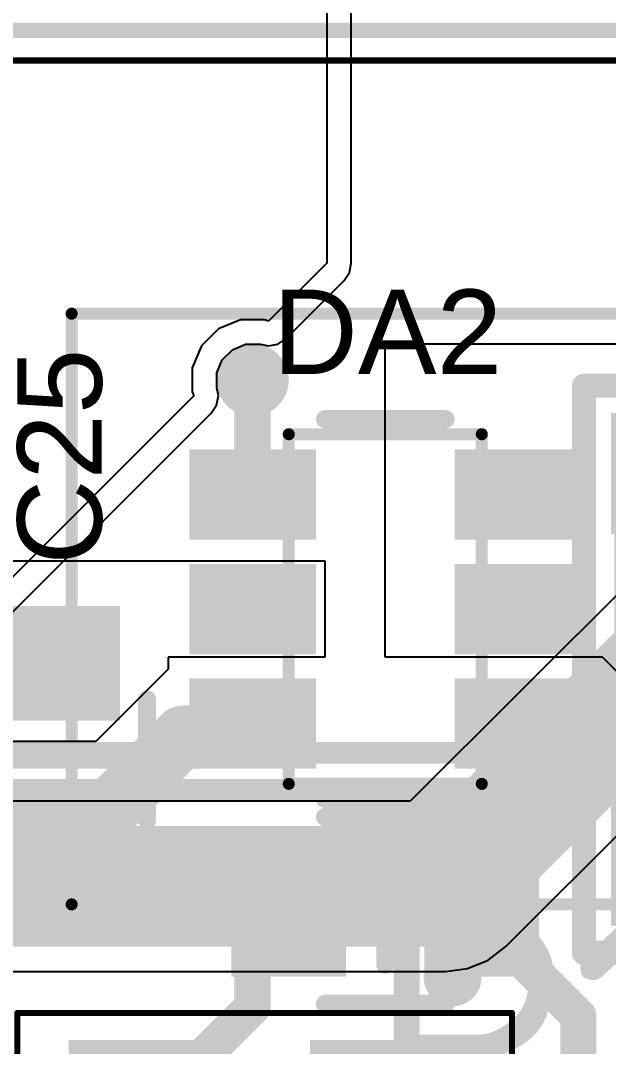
# Model space of a CAD drawing. Header units: inches. Extents: x 0 to 110, y 0 to 95.
# Drawn here: x 77.48 to 82.35, y 5.87 to 14.38 of the extents above; entities that cross this region are included whole.
import ezdxf

# ---------------------------------------------------------------- set-up
doc = ezdxf.new("R2010")
doc.units = ezdxf.units.IN
for name, color, linetype in [('Bottom Courtyard', 56, 'Continuous'), ('Bottom Layer', 5, 'Continuous'), ('Int1', 16, 'Continuous'), ('Int2', 76, 'Continuous'), ('Mechanical 13', 56, 'Continuous'), ('Panelize Outline', 56, 'Continuous'), ('Panelize_Route Cutter Tool Detail', 56, 'Continuous'), ('Top Courtyard', 56, 'Continuous'), ('Top Layer', 1, 'Continuous'), ('Top Overlay', 2, 'Continuous'), ('Top Paste', 8, 'Continuous'), ('Top Solder', 216, 'Continuous'), ('Via Holes', 16, 'Continuous')]:
    doc.layers.add(name, color=color, linetype=linetype)
doc.styles.add('Arial', font='', dxfattribs={"height": 0.2})
doc.styles.add('GOST type B', font='', dxfattribs={"height": 0.2})
doc.styles.get('Arial').set_extended_font_data('Arial')
doc.styles.get('GOST type B').set_extended_font_data('GOST type B')

# ---------------------------------------------------------------- blocks, each defined once
blk = doc.blocks.new('RPI_721')
at = {"layer": 'Mechanical 13'}
blk.add_lwpolyline([(39.49999974, 27.99999988, 0.127, 0.127, 0), (-39.49999974, 27.99999988, 0.127, 0.127, 0)], format="xyseb", dxfattribs=at)
at = {"layer": 'Top Courtyard'}
blk.add_lwpolyline([(45.25000094, 28.24999938, 0.0499999, 0.0499999, 0), (-42.75000085999999, 28.24999938, 0.0499999, 0.0499999, 0)], format="xyseb", dxfattribs=at)
at = {"layer": 'Top Overlay'}
blk.add_lwpolyline([(39.49999974, 27.99999988, 0.127, 0.127, 0), (-39.49999974, 27.99999988, 0.127, 0.127, 0)], format="xyseb", dxfattribs=at)
blk = doc.blocks.new('3________725')
at = {"layer": 'Top Layer'}
for points in [[(-2.39999901, 1.60000061), (-1.19999887, 1.60000061), (-1.19999887, 0.4000004699999999), (-2.39999901, 0.4000004699999999)], [(2.19999941, 0.7999996699999999), (2.19999941, -0.7999996699999999), (0.69999987, -0.7999996699999999), (0.69999987, 0.7999996699999999)], [(-2.39999901, -0.4000004699999999), (-1.19999887, -0.4000004699999999), (-1.19999887, -1.60000061), (-2.39999901, -1.60000061)]]:
    blk.add_hatch(color=1, dxfattribs=at).paths.add_polyline_path(points)
at = {"layer": 'Top Paste'}
for points in [[(-2.39999901, 1.60000061), (-1.19999887, 1.60000061), (-1.19999887, 0.4000004699999999), (-2.39999901, 0.4000004699999999)], [(2.19999941, 0.7999996699999999), (2.19999941, -0.7999996699999999), (0.69999987, -0.7999996699999999), (0.69999987, 0.7999996699999999)], [(-2.39999901, -0.4000004699999999), (-1.19999887, -0.4000004699999999), (-1.19999887, -1.60000061), (-2.39999901, -1.60000061)]]:
    blk.add_hatch(color=8, dxfattribs=at).paths.add_polyline_path(points)
at = {"layer": 'Top Solder'}
for points in [[(-2.42500023, 1.62500183), (-1.17499765, 1.62500183), (-1.17499765, 0.37499925), (-2.42500023, 0.37499925)], [(2.22500063, 0.8250008899999999), (2.22500063, -0.8250008899999999), (0.67499865, -0.8250008899999999), (0.67499865, 0.8250008899999999)], [(-2.42500023, -0.37499925), (-1.17499765, -0.37499925), (-1.17499765, -1.62500183), (-2.42500023, -1.62500183)]]:
    blk.add_hatch(color=216, dxfattribs=at).paths.add_polyline_path(points)
at = {"layer": 'Mechanical 13'}
for points in [[(-2.82567126, 1.55800044, 0.23999952, 0.23999952, 1), (-3.06567078, 1.55800044, 0.23999952, 0.23999952, 1)], [(-2.03175108, 1.79999894, 0.0635, 0.0635, 1), (-1.96825108, 1.79999894, 0.0635, 0.0635, 1)], [(-2.03175108, 1.79999894, 0.0635, 0.0635, 1), (-1.96825108, 1.79999894, 0.0635, 0.0635, 1)], [(1.76824894, 1.79999894, 0.0635, 0.0635, 1), (1.83174894, 1.79999894, 0.0635, 0.0635, 1)], [(1.76824894, 1.79999894, 0.0635, 0.0635, 1), (1.83174894, 1.79999894, 0.0635, 0.0635, 1)], [(-3.12567066, 1.55800044, 0.11999976, 0.11999976, 1), (-3.0056709, 1.55800044, 0.11999976, 0.11999976, 1)], [(-2.88567114, 1.55800044, 0.11999976, 0.11999976, 1), (-2.76567138, 1.55800044, 0.11999976, 0.11999976, 1)], [(-2.03175108, -1.79999894, 0.0635, 0.0635, 1), (-1.96825108, -1.79999894, 0.0635, 0.0635, 1)], [(-2.03175108, -1.79999894, 0.0635, 0.0635, 1), (-1.96825108, -1.79999894, 0.0635, 0.0635, 1)], [(1.76824894, -1.79999894, 0.0635, 0.0635, 1), (1.83174894, -1.79999894, 0.0635, 0.0635, 1)], [(1.76824894, -1.79999894, 0.0635, 0.0635, 1), (1.83174894, -1.79999894, 0.0635, 0.0635, 1)]]:
    blk.add_lwpolyline(points, format="xyseb", close=True, dxfattribs=at)
for points in [[(-2.00000108, -1.79999894, 0.127, 0.127, 0), (-2.00000108, 1.79999894, 0.127, 0.127, 0)], [(1.79999894, 1.79999894, 0.127, 0.127, 0), (-2.00000108, 1.79999894, 0.127, 0.127, 0)], [(1.79999894, -1.79999894, 0.127, 0.127, 0), (1.79999894, 1.79999894, 0.127, 0.127, 0)], [(1.79999894, -1.79999894, 0.127, 0.127, 0), (-2.00000108, -1.79999894, 0.127, 0.127, 0)]]:
    blk.add_lwpolyline(points, format="xyseb", dxfattribs=at)
at = {"layer": 'Top Courtyard'}
for points in [[(2.45000018, 2.05000098, 0.0499999, 0.0499999, 0), (-2.64999978, 2.05000098, 0.0499999, 0.0499999, 0)], [(-2.64999978, -2.05000098, 0.0499999, 0.0499999, 0), (-2.64999978, 2.05000098, 0.0499999, 0.0499999, 0)], [(2.45000018, -2.05000098, 0.0499999, 0.0499999, 0), (2.45000018, 2.05000098, 0.0499999, 0.0499999, 0)], [(2.45000018, -2.05000098, 0.0499999, 0.0499999, 0), (-2.64999978, -2.05000098, 0.0499999, 0.0499999, 0)]]:
    blk.add_lwpolyline(points, format="xyseb", dxfattribs=at)
for points in [[(-2.66249912, 2.05000098, 0.02499868, 0.02499868, 1), (-2.63750044, 2.05000098, 0.02499868, 0.02499868, 1)], [(-2.66249912, 2.05000098, 0.02499868, 0.02499868, 1), (-2.63750044, 2.05000098, 0.02499868, 0.02499868, 1)], [(2.43750084, 2.05000098, 0.02499868, 0.02499868, 1), (2.46249952, 2.05000098, 0.02499868, 0.02499868, 1)], [(2.43750084, 2.05000098, 0.02499868, 0.02499868, 1), (2.46249952, 2.05000098, 0.02499868, 0.02499868, 1)], [(-2.66249912, -2.05000098, 0.02499868, 0.02499868, 1), (-2.63750044, -2.05000098, 0.02499868, 0.02499868, 1)], [(-2.66249912, -2.05000098, 0.02499868, 0.02499868, 1), (-2.63750044, -2.05000098, 0.02499868, 0.02499868, 1)], [(2.43750084, -2.05000098, 0.02499868, 0.02499868, 1), (2.46249952, -2.05000098, 0.02499868, 0.02499868, 1)], [(2.43750084, -2.05000098, 0.02499868, 0.02499868, 1), (2.46249952, -2.05000098, 0.02499868, 0.02499868, 1)]]:
    blk.add_lwpolyline(points, format="xyseb", close=True, dxfattribs=at)
at = {"layer": 'Top Overlay'}
for points in [[(1.79999894, 1.79999894, 0.127, 0.127, 0), (-0.8500008399999999, 1.79999894, 0.127, 0.127, 0)], [(1.79999894, 1.20000014, 0.127, 0.127, 0), (1.79999894, 1.79999894, 0.127, 0.127, 0)], [(1.79999894, -1.79999894, 0.127, 0.127, 0), (1.79999894, -1.20000014, 0.127, 0.127, 0)], [(1.79999894, -1.79999894, 0.127, 0.127, 0), (-0.8500008399999999, -1.79999894, 0.127, 0.127, 0)]]:
    blk.add_lwpolyline(points, format="xyseb", dxfattribs=at)
for points in [[(-0.8817508399999999, 1.79999894, 0.0635, 0.0635, 1), (-0.81825084, 1.79999894, 0.0635, 0.0635, 1)], [(1.76824894, 1.79999894, 0.0635, 0.0635, 1), (1.83174894, 1.79999894, 0.0635, 0.0635, 1)], [(1.76824894, 1.79999894, 0.0635, 0.0635, 1), (1.83174894, 1.79999894, 0.0635, 0.0635, 1)], [(1.76824894, 1.20000014, 0.0635, 0.0635, 1), (1.83174894, 1.20000014, 0.0635, 0.0635, 1)], [(1.76824894, -1.20000014, 0.0635, 0.0635, 1), (1.83174894, -1.20000014, 0.0635, 0.0635, 1)], [(-0.8817508399999999, -1.79999894, 0.0635, 0.0635, 1), (-0.81825084, -1.79999894, 0.0635, 0.0635, 1)], [(1.76824894, -1.79999894, 0.0635, 0.0635, 1), (1.83174894, -1.79999894, 0.0635, 0.0635, 1)], [(1.76824894, -1.79999894, 0.0635, 0.0635, 1), (1.83174894, -1.79999894, 0.0635, 0.0635, 1)]]:
    blk.add_lwpolyline(points, format="xyseb", close=True, dxfattribs=at)
blk = doc.blocks.new('0603R_727')
at = {"layer": 'Top Layer'}
for points in [[(-1.05000171, -0.47500032), (-1.05000171, 0.47500032), (-0.25000077, 0.47500032), (-0.25000077, -0.47500032)], [(0.24999823, -0.47500032), (0.24999823, 0.47500032), (1.04999917, 0.47500032), (1.04999917, -0.47500032)]]:
    blk.add_hatch(color=1, dxfattribs=at).paths.add_polyline_path(points)
at = {"layer": 'Top Paste'}
for points in [[(-1.05000171, -0.47500032), (-1.05000171, 0.47500032), (-0.25000077, 0.47500032), (-0.25000077, -0.47500032)], [(0.24999823, -0.47500032), (0.24999823, 0.47500032), (1.04999917, 0.47500032), (1.04999917, -0.47500032)]]:
    blk.add_hatch(color=8, dxfattribs=at).paths.add_polyline_path(points)
at = {"layer": 'Top Solder'}
for points in [[(-1.07500293, -0.50000154), (-1.07500293, 0.50000154), (-0.22499955, 0.50000154), (-0.22499955, -0.50000154)], [(0.22499701, -0.50000154), (0.22499701, 0.50000154), (1.07500039, 0.50000154), (1.07500039, -0.50000154)]]:
    blk.add_hatch(color=216, dxfattribs=at).paths.add_polyline_path(points)
at = {"layer": 'Panelize Outline'}
for points in [[(-0.8500008399999999, -0.47500032, 0.2499995, 0.2499995, 0), (-0.8500008399999999, 0.47500032, 0.2499995, 0.2499995, 0)], [(-0.8500008399999999, 0.47500032, 0.2499995, 0.2499995, 0), (0.8499983, 0.47500032, 0.2499995, 0.2499995, 0)], [(0.8499983, -0.47500032, 0.2499995, 0.2499995, 0), (0.8499983, 0.47500032, 0.2499995, 0.2499995, 0)], [(-0.8500008399999999, -0.47500032, 0.2499995, 0.2499995, 0), (0.8499983, -0.47500032, 0.2499995, 0.2499995, 0)]]:
    blk.add_lwpolyline(points, format="xyseb", dxfattribs=at)
for points in [[(-0.9125000799999999, 0.47500032, 0.12499848, 0.12499848, 1), (-0.7875015999999999, 0.47500032, 0.12499848, 0.12499848, 1)], [(-0.9125000799999999, 0.47500032, 0.12499848, 0.12499848, 1), (-0.7875015999999999, 0.47500032, 0.12499848, 0.12499848, 1)], [(0.78749906, 0.47500032, 0.12499848, 0.12499848, 1), (0.9124975399999999, 0.47500032, 0.12499848, 0.12499848, 1)], [(0.78749906, 0.47500032, 0.12499848, 0.12499848, 1), (0.9124975399999999, 0.47500032, 0.12499848, 0.12499848, 1)], [(-0.9125000799999999, -0.47500032, 0.12499848, 0.12499848, 1), (-0.7875015999999999, -0.47500032, 0.12499848, 0.12499848, 1)], [(-0.9125000799999999, -0.47500032, 0.12499848, 0.12499848, 1), (-0.7875015999999999, -0.47500032, 0.12499848, 0.12499848, 1)], [(0.78749906, -0.47500032, 0.12499848, 0.12499848, 1), (0.9124975399999999, -0.47500032, 0.12499848, 0.12499848, 1)], [(0.78749906, -0.47500032, 0.12499848, 0.12499848, 1), (0.9124975399999999, -0.47500032, 0.12499848, 0.12499848, 1)]]:
    blk.add_lwpolyline(points, format="xyseb", close=True, dxfattribs=at)
at = {"layer": 'Top Overlay'}
for points in [[(-0.499999, 0.72499982, 0.1499997, 0.1499997, 0), (0.499999, 0.72499982, 0.1499997, 0.1499997, 0)], [(-0.499999, -0.72499982, 0.1499997, 0.1499997, 0), (0.499999, -0.72499982, 0.1499997, 0.1499997, 0)]]:
    blk.add_lwpolyline(points, format="xyseb", dxfattribs=at)
for points in [[(-0.53749956, 0.72499982, 0.07499858, 0.07499858, 1), (-0.46249844, 0.72499982, 0.07499858, 0.07499858, 1)], [(0.46249844, 0.72499982, 0.07499858, 0.07499858, 1), (0.53749956, 0.72499982, 0.07499858, 0.07499858, 1)], [(-0.53749956, -0.72499982, 0.07499858, 0.07499858, 1), (-0.46249844, -0.72499982, 0.07499858, 0.07499858, 1)], [(0.46249844, -0.72499982, 0.07499858, 0.07499858, 1), (0.53749956, -0.72499982, 0.07499858, 0.07499858, 1)]]:
    blk.add_lwpolyline(points, format="xyseb", close=True, dxfattribs=at)
at = {"layer": 'Panelize Outline', "style": 'GOST type B'}
blk.add_text('R11', height=2.15000078, rotation=360, dxfattribs=at).set_placement((-2.40000028, 1.39999974))
blk = doc.blocks.new('TSOT26_728')
at = {"layer": 'Top Layer'}
for points in [[(-1.30000121, 0.6000000699999999), (-1.30000121, 1.60000061), (-0.6000000699999999, 1.60000061), (-0.6000000699999999, 0.6000000699999999)], [(-0.35000057, 0.6000000699999999), (-0.35000057, 1.60000061), (0.35000057, 1.60000061), (0.35000057, 0.6000000699999999)], [(0.6000000699999999, 0.6000000699999999), (0.6000000699999999, 1.60000061), (1.30000121, 1.60000061), (1.30000121, 0.6000000699999999)], [(-1.30000121, -1.60000061), (-1.30000121, -0.6000000699999999), (-0.6000000699999999, -0.6000000699999999), (-0.6000000699999999, -1.60000061)], [(-0.35000057, -1.60000061), (-0.35000057, -0.6000000699999999), (0.35000057, -0.6000000699999999), (0.35000057, -1.60000061)], [(0.6000000699999999, -1.60000061), (0.6000000699999999, -0.6000000699999999), (1.30000121, -0.6000000699999999), (1.30000121, -1.60000061)]]:
    blk.add_hatch(color=1, dxfattribs=at).paths.add_polyline_path(points)
at = {"layer": 'Top Paste'}
for points in [[(-1.30000121, 0.6000000699999999), (-1.30000121, 1.60000061), (-0.6000000699999999, 1.60000061), (-0.6000000699999999, 0.6000000699999999)], [(-0.35000057, 0.6000000699999999), (-0.35000057, 1.60000061), (0.35000057, 1.60000061), (0.35000057, 0.6000000699999999)], [(0.6000000699999999, 0.6000000699999999), (0.6000000699999999, 1.60000061), (1.30000121, 1.60000061), (1.30000121, 0.6000000699999999)], [(-1.30000121, -1.60000061), (-1.30000121, -0.6000000699999999), (-0.6000000699999999, -0.6000000699999999), (-0.6000000699999999, -1.60000061)], [(-0.35000057, -1.60000061), (-0.35000057, -0.6000000699999999), (0.35000057, -0.6000000699999999), (0.35000057, -1.60000061)], [(0.6000000699999999, -1.60000061), (0.6000000699999999, -0.6000000699999999), (1.30000121, -0.6000000699999999), (1.30000121, -1.60000061)]]:
    blk.add_hatch(color=8, dxfattribs=at).paths.add_polyline_path(points)
at = {"layer": 'Top Solder'}
for points in [[(-1.32500243, 0.5749988500000001), (-1.32500243, 1.62500183), (-0.5749988500000001, 1.62500183), (-0.5749988500000001, 0.5749988500000001)], [(-0.37500179, 0.5749988500000001), (-0.37500179, 1.62500183), (0.37500179, 1.62500183), (0.37500179, 0.5749988500000001)], [(0.5749988500000001, 0.5749988500000001), (0.5749988500000001, 1.62500183), (1.32500243, 1.62500183), (1.32500243, 0.5749988500000001)], [(-1.32500243, -1.62500183), (-1.32500243, -0.5749988500000001), (-0.5749988500000001, -0.5749988500000001), (-0.5749988500000001, -1.62500183)], [(-0.37500179, -1.62500183), (-0.37500179, -0.5749988500000001), (0.37500179, -0.5749988500000001), (0.37500179, -1.62500183)], [(0.5749988500000001, -1.62500183), (0.5749988500000001, -0.5749988500000001), (1.32500243, -0.5749988500000001), (1.32500243, -1.62500183)]]:
    blk.add_hatch(color=216, dxfattribs=at).paths.add_polyline_path(points)
at = {"layer": 'Mechanical 13'}
for points in [[(-1.44999964, 0.8000009399999999, 0.0999998, 0.0999998, 0), (-1.44999964, -0.8000009399999999, 0.0999998, 0.0999998, 0)], [(-1.44999964, 0.8000009399999999, 0.0999998, 0.0999998, 0), (1.44999964, 0.8000009399999999, 0.0999998, 0.0999998, 0)], [(1.44999964, 0.8000009399999999, 0.0999998, 0.0999998, 0), (1.44999964, -0.8000009399999999, 0.0999998, 0.0999998, 0)], [(-1.44999964, -0.8000009399999999, 0.0999998, 0.0999998, 0), (1.44999964, -0.8000009399999999, 0.0999998, 0.0999998, 0)]]:
    blk.add_lwpolyline(points, format="xyseb", dxfattribs=at)
for points in [[(-1.47499832, 0.8000009399999999, 0.0499999, 0.0499999, 1), (-1.42500096, 0.8000009399999999, 0.0499999, 0.0499999, 1)], [(-1.47499832, 0.8000009399999999, 0.0499999, 0.0499999, 1), (-1.42500096, 0.8000009399999999, 0.0499999, 0.0499999, 1)], [(1.42500096, 0.8000009399999999, 0.0499999, 0.0499999, 1), (1.47499832, 0.8000009399999999, 0.0499999, 0.0499999, 1)], [(1.42500096, 0.8000009399999999, 0.0499999, 0.0499999, 1), (1.47499832, 0.8000009399999999, 0.0499999, 0.0499999, 1)], [(-1.47499832, -0.8000009399999999, 0.0499999, 0.0499999, 1), (-1.42500096, -0.8000009399999999, 0.0499999, 0.0499999, 1)], [(-1.47499832, -0.8000009399999999, 0.0499999, 0.0499999, 1), (-1.42500096, -0.8000009399999999, 0.0499999, 0.0499999, 1)], [(1.42500096, -0.8000009399999999, 0.0499999, 0.0499999, 1), (1.47499832, -0.8000009399999999, 0.0499999, 0.0499999, 1)], [(1.42500096, -0.8000009399999999, 0.0499999, 0.0499999, 1), (1.47499832, -0.8000009399999999, 0.0499999, 0.0499999, 1)]]:
    blk.add_lwpolyline(points, format="xyseb", close=True, dxfattribs=at)
at = {"layer": 'Top Courtyard'}
for points in [[(-2.45000018, 2.59999988, 0.0999998, 0.0999998, 0), (-2.45000018, -2.59999988, 0.0999998, 0.0999998, 0)], [(-2.45000018, 2.59999988, 0.0999998, 0.0999998, 0), (2.45000018, 2.59999988, 0.0999998, 0.0999998, 0)], [(2.45000018, 2.59999988, 0.0999998, 0.0999998, 0), (2.45000018, -2.59999988, 0.0999998, 0.0999998, 0)], [(-2.45000018, -2.59999988, 0.0999998, 0.0999998, 0), (2.45000018, -2.59999988, 0.0999998, 0.0999998, 0)]]:
    blk.add_lwpolyline(points, format="xyseb", dxfattribs=at)
for points in [[(-2.47499886, 2.59999988, 0.0499999, 0.0499999, 1), (-2.4250015, 2.59999988, 0.0499999, 0.0499999, 1)], [(-2.47499886, 2.59999988, 0.0499999, 0.0499999, 1), (-2.4250015, 2.59999988, 0.0499999, 0.0499999, 1)], [(2.4250015, 2.59999988, 0.0499999, 0.0499999, 1), (2.47499886, 2.59999988, 0.0499999, 0.0499999, 1)], [(2.4250015, 2.59999988, 0.0499999, 0.0499999, 1), (2.47499886, 2.59999988, 0.0499999, 0.0499999, 1)], [(-2.47499886, -2.59999988, 0.0499999, 0.0499999, 1), (-2.4250015, -2.59999988, 0.0499999, 0.0499999, 1)], [(-2.47499886, -2.59999988, 0.0499999, 0.0499999, 1), (-2.4250015, -2.59999988, 0.0499999, 0.0499999, 1)], [(2.4250015, -2.59999988, 0.0499999, 0.0499999, 1), (2.47499886, -2.59999988, 0.0499999, 0.0499999, 1)], [(2.4250015, -2.59999988, 0.0499999, 0.0499999, 1), (2.47499886, -2.59999988, 0.0499999, 0.0499999, 1)]]:
    blk.add_lwpolyline(points, format="xyseb", close=True, dxfattribs=at)
at = {"layer": 'Top Overlay'}
for points in [[(-1.57500066, 0.499999, 0.1499997, 0.1499997, 0), (-1.57500066, -0.499999, 0.1499997, 0.1499997, 0)], [(1.57499812, 0.499999, 0.1499997, 0.1499997, 0), (1.57499812, -0.499999, 0.1499997, 0.1499997, 0)], [(-1.5479268, -1.88575188, 0.1499997, 0.1499997, -1.993587067543661), (-1.49999954, -1.94999864, 0.1499997, 0.1499997, 0)]]:
    blk.add_lwpolyline(points, format="xyseb", dxfattribs=at)
for points in [[(-1.61250122, 0.499999, 0.07499858, 0.07499858, 1), (-1.5375001, 0.499999, 0.07499858, 0.07499858, 1)], [(1.53749756, 0.499999, 0.07499858, 0.07499858, 1), (1.61249868, 0.499999, 0.07499858, 0.07499858, 1)], [(-1.61250122, -0.499999, 0.07499858, 0.07499858, 1), (-1.5375001, -0.499999, 0.07499858, 0.07499858, 1)], [(1.53749756, -0.499999, 0.07499858, 0.07499858, 1), (1.61249868, -0.499999, 0.07499858, 0.07499858, 1)], [(-1.58542736, -1.88575188, 0.07499858, 0.07499858, 1), (-1.51042624, -1.88575188, 0.07499858, 0.07499858, 1)], [(-1.5375001, -1.94999864, 0.07499858, 0.07499858, 1), (-1.46249898, -1.94999864, 0.07499858, 0.07499858, 1)]]:
    blk.add_lwpolyline(points, format="xyseb", close=True, dxfattribs=at)
blk = doc.blocks.new('0603C_731')
at = {"layer": 'Top Layer'}
for points in [[(-1.25000131, -0.52500022), (-1.25000131, 0.52500022), (-0.35000057, 0.52500022), (-0.35000057, -0.52500022)], [(0.34999803, -0.52500022), (0.34999803, 0.52500022), (1.24999877, 0.52500022), (1.24999877, -0.52500022)]]:
    blk.add_hatch(color=1, dxfattribs=at).paths.add_polyline_path(points)
at = {"layer": 'Top Paste'}
for points in [[(-1.25000131, -0.52500022), (-1.25000131, 0.52500022), (-0.35000057, 0.52500022), (-0.35000057, -0.52500022)], [(0.34999803, -0.52500022), (0.34999803, 0.52500022), (1.24999877, 0.52500022), (1.24999877, -0.52500022)]]:
    blk.add_hatch(color=8, dxfattribs=at).paths.add_polyline_path(points)
at = {"layer": 'Top Solder'}
for points in [[(-1.27500253, -0.55000144), (-1.27500253, 0.55000144), (-0.32499935, 0.55000144), (-0.32499935, -0.55000144)], [(0.32499681, -0.55000144), (0.32499681, 0.55000144), (1.27499999, 0.55000144), (1.27499999, -0.55000144)]]:
    blk.add_hatch(color=216, dxfattribs=at).paths.add_polyline_path(points)
at = {"layer": 'Top Overlay'}
for points in [[(0.499999, 0.77499972, 0.1499997, 0.1499997, 0), (-0.499999, 0.77499972, 0.1499997, 0.1499997, 0)], [(0, 0.4499991, 0.1499997, 0.1499997, 0), (0, -0.4499991, 0.1499997, 0.1499997, 0)], [(0.499999, -0.77499972, 0.1499997, 0.1499997, 0), (-0.499999, -0.77499972, 0.1499997, 0.1499997, 0)]]:
    blk.add_lwpolyline(points, format="xyseb", dxfattribs=at)
for points in [[(-0.53749956, 0.77499972, 0.07499858, 0.07499858, 1), (-0.46249844, 0.77499972, 0.07499858, 0.07499858, 1)], [(0.46249844, 0.77499972, 0.07499858, 0.07499858, 1), (0.53749956, 0.77499972, 0.07499858, 0.07499858, 1)], [(-0.03750056, 0.4499991, 0.07499858, 0.07499858, 1), (0.03750056, 0.4499991, 0.07499858, 0.07499858, 1)], [(-0.03750056, -0.4499991, 0.07499858, 0.07499858, 1), (0.03750056, -0.4499991, 0.07499858, 0.07499858, 1)], [(-0.53749956, -0.77499972, 0.07499858, 0.07499858, 1), (-0.46249844, -0.77499972, 0.07499858, 0.07499858, 1)], [(0.46249844, -0.77499972, 0.07499858, 0.07499858, 1), (0.53749956, -0.77499972, 0.07499858, 0.07499858, 1)]]:
    blk.add_lwpolyline(points, format="xyseb", close=True, dxfattribs=at)
blk = doc.blocks.new('0603C_732')
at = {"layer": 'Top Layer'}
for points in [[(-1.25000131, -0.52500022), (-1.25000131, 0.52500022), (-0.35000057, 0.52500022), (-0.35000057, -0.52500022)], [(0.34999803, -0.52500022), (0.34999803, 0.52500022), (1.24999877, 0.52500022), (1.24999877, -0.52500022)]]:
    blk.add_hatch(color=1, dxfattribs=at).paths.add_polyline_path(points)
at = {"layer": 'Top Paste'}
for points in [[(-1.25000131, -0.52500022), (-1.25000131, 0.52500022), (-0.35000057, 0.52500022), (-0.35000057, -0.52500022)], [(0.34999803, -0.52500022), (0.34999803, 0.52500022), (1.24999877, 0.52500022), (1.24999877, -0.52500022)]]:
    blk.add_hatch(color=8, dxfattribs=at).paths.add_polyline_path(points)
at = {"layer": 'Top Solder'}
for points in [[(-1.27500253, -0.55000144), (-1.27500253, 0.55000144), (-0.32499935, 0.55000144), (-0.32499935, -0.55000144)], [(0.32499681, -0.55000144), (0.32499681, 0.55000144), (1.27499999, 0.55000144), (1.27499999, -0.55000144)]]:
    blk.add_hatch(color=216, dxfattribs=at).paths.add_polyline_path(points)
at = {"layer": 'Top Overlay'}
for points in [[(-0.499999, 0.77499972, 0.1499997, 0.1499997, 0), (0.499999, 0.77499972, 0.1499997, 0.1499997, 0)], [(0, 0.4499991, 0.1499997, 0.1499997, 0), (0, -0.4499991, 0.1499997, 0.1499997, 0)], [(-0.499999, -0.77499972, 0.1499997, 0.1499997, 0), (0.499999, -0.77499972, 0.1499997, 0.1499997, 0)]]:
    blk.add_lwpolyline(points, format="xyseb", dxfattribs=at)
for points in [[(-0.53749956, 0.77499972, 0.07499858, 0.07499858, 1), (-0.46249844, 0.77499972, 0.07499858, 0.07499858, 1)], [(0.46249844, 0.77499972, 0.07499858, 0.07499858, 1), (0.53749956, 0.77499972, 0.07499858, 0.07499858, 1)], [(-0.03750056, 0.4499991, 0.07499858, 0.07499858, 1), (0.03750056, 0.4499991, 0.07499858, 0.07499858, 1)], [(-0.03750056, -0.4499991, 0.07499858, 0.07499858, 1), (0.03750056, -0.4499991, 0.07499858, 0.07499858, 1)], [(-0.53749956, -0.77499972, 0.07499858, 0.07499858, 1), (-0.46249844, -0.77499972, 0.07499858, 0.07499858, 1)], [(0.46249844, -0.77499972, 0.07499858, 0.07499858, 1), (0.53749956, -0.77499972, 0.07499858, 0.07499858, 1)]]:
    blk.add_lwpolyline(points, format="xyseb", close=True, dxfattribs=at)
blk = doc.blocks.new('1210C_733')
at = {"layer": 'Top Layer'}
for points in [[(-2.10207606, 1.35309991), (-1.14792506, 1.35309991), (-1.14792506, -1.35309991), (-2.10207606, -1.35309991)], [(1.14792506, 1.35309991), (2.10207606, 1.35309991), (2.10207606, -1.35309991), (1.14792506, -1.35309991)]]:
    blk.add_hatch(color=1, dxfattribs=at).paths.add_polyline_path(points)
at = {"layer": 'Top Paste'}
for points in [[(-2.10207606, 1.35309991), (-1.14792506, 1.35309991), (-1.14792506, -1.35309991), (-2.10207606, -1.35309991)], [(1.14792506, 1.35309991), (2.10207606, 1.35309991), (2.10207606, -1.35309991), (1.14792506, -1.35309991)]]:
    blk.add_hatch(color=8, dxfattribs=at).paths.add_polyline_path(points)
at = {"layer": 'Top Solder'}
for points in [[(-2.12707728, 1.37810113), (-1.12292384, 1.37810113), (-1.12292384, -1.37810113), (-2.12707728, -1.37810113)], [(1.12292384, 1.37810113), (2.12707728, 1.37810113), (2.12707728, -1.37810113), (1.12292384, -1.37810113)]]:
    blk.add_hatch(color=216, dxfattribs=at).paths.add_polyline_path(points)
at = {"layer": 'Bottom Courtyard'}
for points in [[(0, 0.499999, 0.0999998, 0.0999998, 0), (0, -0.499999, 0.0999998, 0.0999998, 0)], [(-0.499999, 0, 0.0999998, 0.0999998, 0), (0.499999, 0, 0.0999998, 0.0999998, 0)]]:
    blk.add_lwpolyline(points, format="xyseb", dxfattribs=at)
for points in [[(-0.02499868, 0.499999, 0.0499999, 0.0499999, 1), (0.02499868, 0.499999, 0.0499999, 0.0499999, 1)], [(-0.5249976799999999, 0, 0.0499999, 0.0499999, 1), (-0.47500032, 0, 0.0499999, 0.0499999, 1)], [(0.47500032, 0, 0.0499999, 0.0499999, 1), (0.5249976799999999, 0, 0.0499999, 0.0499999, 1)], [(-0.02499868, -0.499999, 0.0499999, 0.0499999, 1), (0.02499868, -0.499999, 0.0499999, 0.0499999, 1)]]:
    blk.add_lwpolyline(points, format="xyseb", close=True, dxfattribs=at)
at = {"layer": 'Mechanical 13'}
for points in [[(-1.59999934, 1.25000004, 0.1999996, 0.1999996, 0), (1.59999934, 1.25000004, 0.1999996, 0.1999996, 0)], [(-1.59999934, 1.25000004, 0.1999996, 0.1999996, 0), (-1.59999934, -1.25000004, 0.1999996, 0.1999996, 0)], [(1.59999934, 1.25000004, 0.1999996, 0.1999996, 0), (1.59999934, -1.25000004, 0.1999996, 0.1999996, 0)], [(-1.59999934, -1.25000004, 0.1999996, 0.1999996, 0), (1.59999934, -1.25000004, 0.1999996, 0.1999996, 0)]]:
    blk.add_lwpolyline(points, format="xyseb", dxfattribs=at)
for points in [[(-1.64999924, 1.25000004, 0.0999998, 0.0999998, 1), (-1.54999944, 1.25000004, 0.0999998, 0.0999998, 1)], [(-1.64999924, 1.25000004, 0.0999998, 0.0999998, 1), (-1.54999944, 1.25000004, 0.0999998, 0.0999998, 1)], [(1.54999944, 1.25000004, 0.0999998, 0.0999998, 1), (1.64999924, 1.25000004, 0.0999998, 0.0999998, 1)], [(1.54999944, 1.25000004, 0.0999998, 0.0999998, 1), (1.64999924, 1.25000004, 0.0999998, 0.0999998, 1)], [(-1.64999924, -1.25000004, 0.0999998, 0.0999998, 1), (-1.54999944, -1.25000004, 0.0999998, 0.0999998, 1)], [(-1.64999924, -1.25000004, 0.0999998, 0.0999998, 1), (-1.54999944, -1.25000004, 0.0999998, 0.0999998, 1)], [(1.54999944, -1.25000004, 0.0999998, 0.0999998, 1), (1.64999924, -1.25000004, 0.0999998, 0.0999998, 1)], [(1.54999944, -1.25000004, 0.0999998, 0.0999998, 1), (1.64999924, -1.25000004, 0.0999998, 0.0999998, 1)]]:
    blk.add_lwpolyline(points, format="xyseb", close=True, dxfattribs=at)
at = {"layer": 'Panelize_Route Cutter Tool Detail'}
for points in [[(-2.35207556, 1.60309814, 0.1999996, 0.1999996, 0), (2.35207556, 1.60309814, 0.1999996, 0.1999996, 0)], [(-2.35207556, 1.60309814, 0.1999996, 0.1999996, 0), (-2.35207556, -1.60310322, 0.1999996, 0.1999996, 0)], [(2.35207556, 1.60309814, 0.1999996, 0.1999996, 0), (2.35207556, -1.60310322, 0.1999996, 0.1999996, 0)], [(-2.35207556, -1.60310322, 0.1999996, 0.1999996, 0), (2.35207556, -1.60310322, 0.1999996, 0.1999996, 0)]]:
    blk.add_lwpolyline(points, format="xyseb", dxfattribs=at)
for points in [[(-2.40207546, 1.60309814, 0.0999998, 0.0999998, 1), (-2.30207566, 1.60309814, 0.0999998, 0.0999998, 1)], [(-2.40207546, 1.60309814, 0.0999998, 0.0999998, 1), (-2.30207566, 1.60309814, 0.0999998, 0.0999998, 1)], [(2.30207566, 1.60309814, 0.0999998, 0.0999998, 1), (2.40207546, 1.60309814, 0.0999998, 0.0999998, 1)], [(2.30207566, 1.60309814, 0.0999998, 0.0999998, 1), (2.40207546, 1.60309814, 0.0999998, 0.0999998, 1)], [(-2.40207546, -1.60310322, 0.0999998, 0.0999998, 1), (-2.30207566, -1.60310322, 0.0999998, 0.0999998, 1)], [(-2.40207546, -1.60310322, 0.0999998, 0.0999998, 1), (-2.30207566, -1.60310322, 0.0999998, 0.0999998, 1)], [(2.30207566, -1.60310322, 0.0999998, 0.0999998, 1), (2.40207546, -1.60310322, 0.0999998, 0.0999998, 1)], [(2.30207566, -1.60310322, 0.0999998, 0.0999998, 1), (2.40207546, -1.60310322, 0.0999998, 0.0999998, 1)]]:
    blk.add_lwpolyline(points, format="xyseb", close=True, dxfattribs=at)
at = {"layer": 'Top Courtyard'}
for points in [[(-2.35207556, 1.60309814, 0.1999996, 0.1999996, 0), (2.35207556, 1.60309814, 0.1999996, 0.1999996, 0)], [(-2.35207556, 1.60309814, 0.1999996, 0.1999996, 0), (-2.35207556, -1.60310068, 0.1999996, 0.1999996, 0)], [(2.35207556, 1.60309814, 0.1999996, 0.1999996, 0), (2.35207556, -1.60310068, 0.1999996, 0.1999996, 0)], [(-2.35207556, -1.60310068, 0.1999996, 0.1999996, 0), (2.35207556, -1.60310068, 0.1999996, 0.1999996, 0)]]:
    blk.add_lwpolyline(points, format="xyseb", dxfattribs=at)
for points in [[(-2.40207546, 1.60309814, 0.0999998, 0.0999998, 1), (-2.30207566, 1.60309814, 0.0999998, 0.0999998, 1)], [(-2.40207546, 1.60309814, 0.0999998, 0.0999998, 1), (-2.30207566, 1.60309814, 0.0999998, 0.0999998, 1)], [(2.30207566, 1.60309814, 0.0999998, 0.0999998, 1), (2.40207546, 1.60309814, 0.0999998, 0.0999998, 1)], [(2.30207566, 1.60309814, 0.0999998, 0.0999998, 1), (2.40207546, 1.60309814, 0.0999998, 0.0999998, 1)], [(-2.40207546, -1.60310068, 0.0999998, 0.0999998, 1), (-2.30207566, -1.60310068, 0.0999998, 0.0999998, 1)], [(-2.40207546, -1.60310068, 0.0999998, 0.0999998, 1), (-2.30207566, -1.60310068, 0.0999998, 0.0999998, 1)], [(2.30207566, -1.60310068, 0.0999998, 0.0999998, 1), (2.40207546, -1.60310068, 0.0999998, 0.0999998, 1)], [(2.30207566, -1.60310068, 0.0999998, 0.0999998, 1), (2.40207546, -1.60310068, 0.0999998, 0.0999998, 1)]]:
    blk.add_lwpolyline(points, format="xyseb", close=True, dxfattribs=at)
at = {"layer": 'Top Overlay'}
for points in [[(-0.75000104, 1.27500126, 0.1499997, 0.1499997, 0), (0.75000104, 1.27500126, 0.1499997, 0.1499997, 0)], [(0, 0.9249994199999999, 0.1499997, 0.1499997, 0), (0, 0, 0.1499997, 0.1499997, 0)], [(0, 0, 0.1499997, 0.1499997, 0), (0, -0.9249994199999999, 0.1499997, 0.1499997, 0)], [(-0.75000104, -1.27500126, 0.1499997, 0.1499997, 0), (0.75000104, -1.27500126, 0.1499997, 0.1499997, 0)]]:
    blk.add_lwpolyline(points, format="xyseb", dxfattribs=at)
for points in [[(-0.7875015999999999, 1.27500126, 0.07499858, 0.07499858, 1), (-0.7125004799999999, 1.27500126, 0.07499858, 0.07499858, 1)], [(0.7125004799999999, 1.27500126, 0.07499858, 0.07499858, 1), (0.7875015999999999, 1.27500126, 0.07499858, 0.07499858, 1)], [(-0.03750056, 0.9249994199999999, 0.07499858, 0.07499858, 1), (0.03750056, 0.9249994199999999, 0.07499858, 0.07499858, 1)], [(-0.03750056, 0, 0.07499858, 0.07499858, 1), (0.03750056, 0, 0.07499858, 0.07499858, 1)], [(-0.03750056, 0, 0.07499858, 0.07499858, 1), (0.03750056, 0, 0.07499858, 0.07499858, 1)], [(-0.03750056, -0.9249994199999999, 0.07499858, 0.07499858, 1), (0.03750056, -0.9249994199999999, 0.07499858, 0.07499858, 1)], [(-0.7875015999999999, -1.27500126, 0.07499858, 0.07499858, 1), (-0.7125004799999999, -1.27500126, 0.07499858, 0.07499858, 1)], [(0.7125004799999999, -1.27500126, 0.07499858, 0.07499858, 1), (0.7875015999999999, -1.27500126, 0.07499858, 0.07499858, 1)]]:
    blk.add_lwpolyline(points, format="xyseb", close=True, dxfattribs=at)
at = {"layer": 'Panelize_Route Cutter Tool Detail', "style": 'Arial'}
blk.add_text('C24', height=1.00000054, dxfattribs=at).set_placement((-1.27e-05, 0.0110871))

msp = doc.modelspace()

# ---------------------------------------------------------------- hatches: boundary and pattern name
at = {"layer": 'Bottom Layer'}
h = msp.add_hatch(color=5, dxfattribs=at)
edge = h.paths.add_edge_path()
edge.add_arc((79.40000122, 11.40000006), 0.2999994, 0, 360)
at = {"layer": 'Int1'}
h = msp.add_hatch(color=16, dxfattribs=at)
edge = h.paths.add_edge_path()
edge.add_arc((79.40000122, 11.40000006), 0.2999994, 0, 360)
at = {"layer": 'Int2'}
h = msp.add_hatch(color=76, dxfattribs=at)
edge = h.paths.add_edge_path()
edge.add_arc((79.40000122, 11.40000006), 0.2999994, 0, 360)
at = {"layer": 'Top Layer'}
h = msp.add_hatch(color=1, dxfattribs=at)
edge = h.paths.add_edge_path()
edge.add_arc((79.40000122, 11.40000006), 0.2999994, 0, 360)
at = {"layer": 'Via Holes'}
h = msp.add_hatch(color=7, dxfattribs=at)
edge = h.paths.add_edge_path()
edge.add_arc((79.40000122, 11.40000006), 0.1499997, 0, 360)

# ---------------------------------------------------------------- linework, layer by layer
at = {"layer": 'Bottom Layer'}
for points in [[(18.10257238, 8.306998879999998, 0.17999964, 0.17999964, 0), (85.97726518, 8.306998879999998, 0.17999964, 0.17999964, 0)], [(18.22973494, 7.999999239999999, 0.17999964, 0.17999964, 0), (86.10442774, 7.999999239999999, 0.17999964, 0.17999964, 0)]]:
    msp.add_lwpolyline(points, format="xyseb", dxfattribs=at)
at = {"layer": 'Int1'}
for p, q in [((80.0141402, 18.60058256), (80.0141402, 12.36879162)), ((80.21805902, 12.36879162), (80.21805902, 18.60058256)), ((80.0141402, 12.36879162), (79.53190595999999, 11.88655738)), ((80.20253708, 12.2907552), (80.21805902, 12.36879162)), ((80.15833346, 12.22459836), (80.20253708, 12.2907552)), ((79.67609922, 11.74236412), (80.15833346, 12.22459836)), ((79.30054497999998, 11.89999906), (79.11677343999999, 11.82388034)), ((79.49945745999999, 11.89999906), (79.30054497999998, 11.89999906)), ((79.53190595999999, 11.88655738), (79.49945745999999, 11.89999906)), ((79.11677343999999, 11.82388034), (78.97612093999999, 11.68322784)), ((78.97612093999999, 11.68322784), (78.90000221999999, 11.4994563)), ((79.23228755999999, 11.65100794), (79.34110369999999, 11.69608024)), ((79.34110369999999, 11.69608024), (79.46432671999999, 11.69608024)), ((79.46432671999999, 11.69608024), (79.53190595999999, 11.68263602)), ((79.53190595999999, 11.68263602), (79.6099373, 11.69815796)), ((79.6099373, 11.69815796), (79.67609922, 11.74236412)), ((79.14899333999999, 11.56771372), (79.23228755999999, 11.65100794)), ((78.90000221999999, 11.4994563), (78.90000221999999, 11.30054382)), ((79.10392104, 11.45889758), (79.14899333999999, 11.56771372)), ((79.10392104, 11.33567202), (79.10392104, 11.45889758)), ((79.11736272, 11.26809532), (79.10392104, 11.33567202)), ((78.9134439, 11.26809532), (76.64534836, 8.99999978)), ((78.90000221999999, 11.30054382), (78.9134439, 11.26809532)), ((79.10184332, 11.19006398), (79.11736272, 11.26809532)), ((79.05763716, 11.12390206), (79.10184332, 11.19006398)), ((76.78954669999999, 8.85581414), (79.05763716, 11.12390206)), ((82.60075428, 9.7992438), (80.70755004, 7.90603956)), ((81.49924518, 6.700756220000001), (83.39244942, 8.59396046)), ((80.70755004, 7.90603956), (19.69245236, 7.90603956)), ((81.35301992, 6.58855426), (81.49924518, 6.700756220000001)), ((81.18273578, 6.518020999999999), (81.35301992, 6.58855426)), ((19.40000184, 6.49396212), (81.00000055999999, 6.49396212)), ((81.00000055999999, 6.49396212), (81.18273578, 6.518020999999999))]:
    msp.add_line(p, q, dxfattribs=at)
for points in [[(81.00000055999999, 7.20000084, 1.00000054, 1.00000054, 0), (83.0999989, 9.29999918, 1.00000054, 1.00000054, 0)], [(19.40000184, 7.20000084, 1.00000054, 1.00000054, 0), (81.00000055999999, 7.20000084, 1.00000054, 1.00000054, 0)]]:
    msp.add_lwpolyline(points, format="xyseb", dxfattribs=at)
msp.add_lwpolyline([(80.75000106, 7.20000084, 0.499999, 0.499999, 1), (81.25000005999999, 7.20000084, 0.499999, 0.499999, 1)], format="xyseb", close=True, dxfattribs=at)
msp.add_lwpolyline([(80.75000106, 7.20000084, 0.499999, 0.499999, 1), (81.25000005999999, 7.20000084, 0.499999, 0.499999, 1)], format="xyseb", close=True, dxfattribs=at)
at = {"layer": 'Top Layer'}
for p, q in [((80.49999901999999, 9.09999958), (80.49999901999999, 11.69999946)), ((80.49999901999999, 11.69999946), (88.09999905999999, 11.69999946)), ((75.19999945999999, 9.900000519999999), (80.00000001999999, 9.900000519999999)), ((80.00000001999999, 9.900000519999999), (80.00000001999999, 9.09999958)), ((78.79999734, 9.09999704), (78.70000008, 9.09999704)), ((78.70000008, 9.09999704), (78.70000008, 8.99999978)), ((78.79999988, 9.09999958), (78.79999734, 9.09999704)), ((80.00000001999999, 9.09999958), (78.79999988, 9.09999958)), ((82.3000005, 9.09999958), (80.49999901999999, 9.09999958)), ((82.89999929999999, 8.500000779999999), (82.3000005, 9.09999958)), ((78.70000008, 8.99999978), (78.10000127999999, 8.40000098)), ((78.10000127999999, 8.40000098), (75.19999945999999, 8.40000098))]:
    msp.add_line(p, q, dxfattribs=at)
for points in [[(79.40000122, 10.45000196, 0.2999994, 0.2999994, 0), (79.40000122, 11.40000006, 0.2999994, 0.2999994, 0)], [(79.39999868, 10.44999942, 0.2999994, 0.2999994, 0), (79.40000122, 10.45000196, 0.2999994, 0.2999994, 0)], [(79.29999633999999, 8.4499958, 0.499999, 0.499999, 0), (79.39999868, 8.54999814, 0.499999, 0.499999, 0)], [(77.82499802, 7.449997799999999, 0.499999, 0.499999, 0), (78.82499602, 8.4499958, 0.499999, 0.499999, 0)], [(78.82499602, 8.4499958, 0.499999, 0.499999, 0), (79.29999633999999, 8.4499958, 0.499999, 0.499999, 0)], [(81.59999936, 7.299998099999999, 0.2999994, 0.2999994, 0), (81.59999936, 8.54999814, 0.2999994, 0.2999994, 0)], [(77.74999944, 7.449997799999999, 0.499999, 0.499999, 0), (77.82499802, 7.449997799999999, 0.499999, 0.499999, 0)], [(81.29999996, 6.9999987, 0.2999994, 0.2999994, 0), (81.59999936, 7.299998099999999, 0.2999994, 0.2999994, 0)], [(79.39999868, 6.699996759999999, 0.2999994, 0.2999994, 0), (79.70000062, 6.9999987, 0.2999994, 0.2999994, 0)], [(81.29999996, 6.925000119999999, 0.2999994, 0.2999994, 0), (81.29999996, 6.9999987, 0.2999994, 0.2999994, 0)], [(81.29999996, 6.925000119999999, 0.2999994, 0.2999994, 0), (82.1000009, 6.12499918, 0.2999994, 0.2999994, 0)], [(79.39999868, 6.19999776, 0.2999994, 0.2999994, 0), (79.39999868, 6.699996759999999, 0.2999994, 0.2999994, 0)], [(78.49999793999999, 5.299997019999999, 0.2999994, 0.2999994, 0), (79.39999868, 6.19999776, 0.2999994, 0.2999994, 0)], [(82.1000009, 4.99999762, 0.2999994, 0.2999994, 0), (82.1000009, 6.12499918, 0.2999994, 0.2999994, 0)]]:
    msp.add_lwpolyline(points, format="xyseb", dxfattribs=at)
for points in [[(79.32500264, 11.40000006, 0.1499997, 0.1499997, 1), (79.47499979999999, 11.40000006, 0.1499997, 0.1499997, 1)], [(79.3250001, 10.44999942, 0.1499997, 0.1499997, 1), (79.47499726, 10.44999942, 0.1499997, 0.1499997, 1)], [(79.32500264, 10.45000196, 0.1499997, 0.1499997, 1), (79.47499979999999, 10.45000196, 0.1499997, 0.1499997, 1)], [(79.32500264, 10.45000196, 0.1499997, 0.1499997, 1), (79.47499979999999, 10.45000196, 0.1499997, 0.1499997, 1)], [(79.2750002, 8.54999814, 0.2499995, 0.2499995, 1), (79.52499716, 8.54999814, 0.2499995, 0.2499995, 1)], [(78.69999754, 8.4499958, 0.2499995, 0.2499995, 1), (78.9499945, 8.4499958, 0.2499995, 0.2499995, 1)], [(78.69999754, 8.4499958, 0.2499995, 0.2499995, 1), (78.9499945, 8.4499958, 0.2499995, 0.2499995, 1)], [(79.17499785999999, 8.4499958, 0.2499995, 0.2499995, 1), (79.42499482, 8.4499958, 0.2499995, 0.2499995, 1)], [(79.17499785999999, 8.4499958, 0.2499995, 0.2499995, 1), (79.42499482, 8.4499958, 0.2499995, 0.2499995, 1)], [(81.52500077999998, 8.54999814, 0.1499997, 0.1499997, 1), (81.67499794, 8.54999814, 0.1499997, 0.1499997, 1)], [(77.62500096, 7.449997799999999, 0.2499995, 0.2499995, 1), (77.87499792, 7.449997799999999, 0.2499995, 0.2499995, 1)], [(77.69999954, 7.449997799999999, 0.2499995, 0.2499995, 1), (77.9499965, 7.449997799999999, 0.2499995, 0.2499995, 1)], [(77.69999954, 7.449997799999999, 0.2499995, 0.2499995, 1), (77.9499965, 7.449997799999999, 0.2499995, 0.2499995, 1)], [(81.52500077999998, 7.299998099999999, 0.1499997, 0.1499997, 1), (81.67499794, 7.299998099999999, 0.1499997, 0.1499997, 1)], [(81.52500077999998, 7.299998099999999, 0.1499997, 0.1499997, 1), (81.67499794, 7.299998099999999, 0.1499997, 0.1499997, 1)], [(79.62500203999998, 6.9999987, 0.1499997, 0.1499997, 1), (79.7749992, 6.9999987, 0.1499997, 0.1499997, 1)], [(81.22500138, 6.9999987, 0.1499997, 0.1499997, 1), (81.37499853999999, 6.9999987, 0.1499997, 0.1499997, 1)], [(81.22500138, 6.9999987, 0.1499997, 0.1499997, 1), (81.37499853999999, 6.9999987, 0.1499997, 0.1499997, 1)], [(81.22500138, 6.925000119999999, 0.1499997, 0.1499997, 1), (81.37499853999999, 6.925000119999999, 0.1499997, 0.1499997, 1)], [(81.22500138, 6.925000119999999, 0.1499997, 0.1499997, 1), (81.37499853999999, 6.925000119999999, 0.1499997, 0.1499997, 1)], [(79.3250001, 6.699996759999999, 0.1499997, 0.1499997, 1), (79.47499726, 6.699996759999999, 0.1499997, 0.1499997, 1)], [(79.3250001, 6.699996759999999, 0.1499997, 0.1499997, 1), (79.47499726, 6.699996759999999, 0.1499997, 0.1499997, 1)], [(79.3250001, 6.19999776, 0.1499997, 0.1499997, 1), (79.47499726, 6.19999776, 0.1499997, 0.1499997, 1)], [(79.3250001, 6.19999776, 0.1499997, 0.1499997, 1), (79.47499726, 6.19999776, 0.1499997, 0.1499997, 1)], [(82.02500232, 6.12499918, 0.1499997, 0.1499997, 1), (82.17499948, 6.12499918, 0.1499997, 0.1499997, 1)], [(82.02500232, 6.12499918, 0.1499997, 0.1499997, 1), (82.17499948, 6.12499918, 0.1499997, 0.1499997, 1)]]:
    msp.add_lwpolyline(points, format="xyseb", close=True, dxfattribs=at)

# ---------------------------------------------------------------- block references
for name, p, rotation in [('RPI_721', (44.8999991, 42.29999922), 180), ('TSOT26_728', (80.49999901999999, 9.49999878), 90), ('1210C_733', (83.7499976, 8.999997239999999), 90), ('0603C_732', (77.74999944, 8.24999874), 90), ('0603C_731', (80.49999901999999, 6.9999987), 180), ('3________725', (79.49999848, 3.49999808), 270)]:
    msp.add_blockref(name, p, dxfattribs=dict(rotation=rotation))
msp.add_blockref('0603R_727', (82.7499996, 3.49999808))

# ---------------------------------------------------------------- texts
at = {"layer": 'Top Overlay', "style": 'Arial'}
msp.add_text('DA2', height=0.7000011399999999, dxfattribs=at).set_placement((79.56696558, 11.45011172))
msp.add_text('C25', height=0.7000011399999999, rotation=90, dxfattribs=at).set_placement((78.14988434, 9.86697036))

doc.saveas('drawing.dxf')
